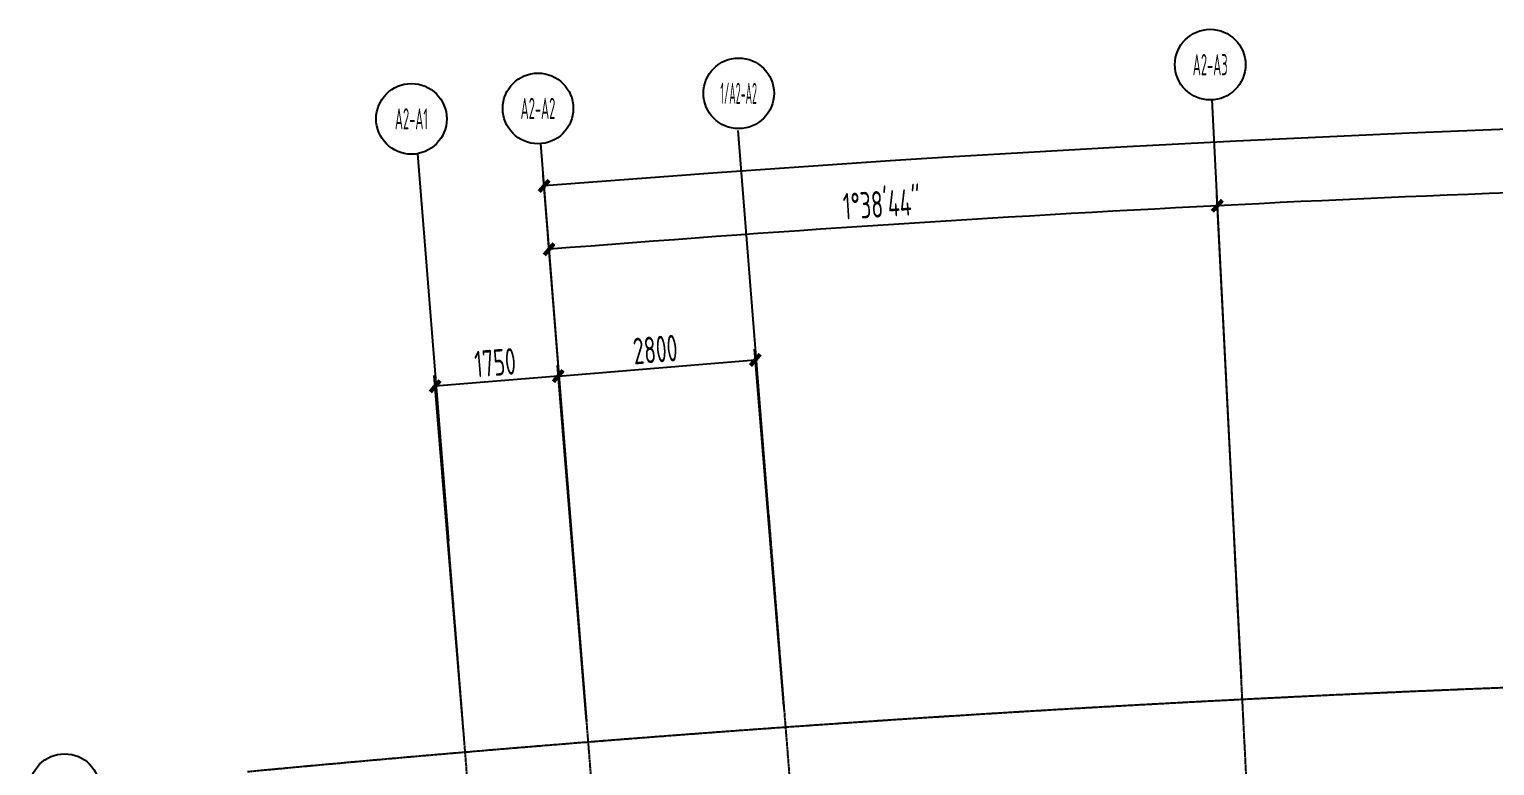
# Model space of a CAD drawing. Header units: millimetres. Extents: x 11677979 to 24947533, y -12764720 to -6308891.
# Drawn here: x 11745174 to 11765932, y -6372229 to -6361805 of the extents above; entities that cross this region are included whole.
import ezdxf
from ezdxf.enums import TextEntityAlignment as Align

# ---------------------------------------------------------------- set-up
doc = ezdxf.new("R2010")
doc.units = ezdxf.units.MM
doc.header["$LTSCALE"] = 10
doc.linetypes.add('A2-RG-AXIS$0$CENTER', pattern=[2, 1.25, -0.25, 0.25, -0.25])
doc.linetypes.add('A2-RG-AXIS$0$DOTE', pattern=[2.42, 2, -0.2, 0.02, -0.2])
for name, color, linetype in [('A2-RG-AXIS$0$A-AXIS', 1, 'Continuous'), ('A2-RG-AXIS$0$A-DIMS-100', 1, 'Continuous'), ('A2-RG-AXIS$0$A-GRID', 1, 'A2-RG-AXIS$0$CENTER'), ('A2-RG-AXIS$0$A-SYMB', 4, 'Continuous')]:
    doc.layers.add(name, color=color, linetype=linetype)
doc.layers.add('A2-RI-RF$0$A-DETL-LLIN', color=3, linetype='Continuous', lineweight=5)
doc.styles.add('A2-RG-AXIS$0$ECADI', font='hzs.shx', dxfattribs={"width": 0.7, "bigfont": 'hztxt.shx'})
doc.styles.add('A2-RG-AXIS$0$XD2008', font='hzs.shx', dxfattribs={"width": 0.7, "bigfont": 'hztxt.shx'})
doc.dimstyles.new('A2-RG-AXIS$0$XD150', dxfattribs={"dimscale": 300, "dimtxt": 2.5, "dimasz": 1.5, "dimexe": 1, "dimexo": 2, "dimgap": 0.5, "dimtad": 1, "dimdec": 0, "dimdsep": 46, "dimtxsty": 'A2-RG-AXIS$0$XD2008', "dimcen": 2.5, "dimclrt": 4, "dimaunit": 1, "dimadec": 3, "dimazin": 0, "dimtfac": 1, "dimtdec": 0, "dimtmove": 2, "dimatfit": 3, "dimfxl": 0, "dimtolj": 1, "dimtzin": 0, "dimarcsym": 0})
doc.dimstyles.new('A2-RG-AXIS$0$XD150$0', dxfattribs={"dimscale": 150, "dimtxt": 2.5, "dimasz": 1, "dimexe": 1, "dimexo": 2, "dimgap": 0.5, "dimtad": 1, "dimdec": 0, "dimdsep": 46, "dimtxsty": 'A2-RG-AXIS$0$XD2008', "dimblk": 'A2-RG-AXIS$0$_ArchTick', "dimcen": 2.5, "dimclrt": 4, "dimaunit": 1, "dimadec": 0, "dimazin": 0, "dimtfac": 1, "dimtdec": 0, "dimtmove": 2, "dimatfit": 3, "dimfxl": 0, "dimtolj": 1, "dimtzin": 0, "dimarcsym": 0})

# ---------------------------------------------------------------- blocks, each defined once
blk = doc.blocks.new('A2-RG-AXIS$0$ECADI-TAG-GRID')
at = {"color": 13}
blk.add_circle((0, 0), 5, dxfattribs=at)
at = {"style": 'A2-RG-AXIS$0$ECADI', "width": 0.7}
blk.add_attdef('GRID', text='', height=5, dxfattribs=at).set_placement((0, 0), align=Align.MIDDLE)
blk = doc.blocks.new('A2-RG-AXIS$0$_ArchTick')
at = {"color": 0, "linetype": 'ByBlock', "const_width": 0.4}
blk.add_lwpolyline([(-0.5, -0.5), (0.5, 0.5)], dxfattribs=at)
blk = doc.blocks.new('*D508')
at = {"layer": 'A2-RG-AXIS$0$A-DIMS-100', "color": 0, "lineweight": -2, "ltscale": 3, "transparency": 16777216}
for p, q in [((11753070, -6371598), (11752455, -6363872)), ((11854556, -6379588), (11856371, -6372053))]:
    blk.add_line(p, q, dxfattribs=at)
blk.add_arc((11778731, -6694179), 331200, 76.44866, 94.54827, dxfattribs=at)
at = {"layer": 'Defpoints', "color": 0, "ltscale": 3, "transparency": 16777216}
for p in [(11822065, -6365826), (11753093, -6371897), (11854485, -6379879), (11778731, -6694179)]:
    blk.add_point(p, dxfattribs=at)
at = {"layer": 'A2-RG-AXIS$0$A-DIMS-100', "color": 0, "lineweight": -2, "ltscale": 3, "transparency": 16777216, "xscale": 150, "yscale": 150, "zscale": 150}
for p, rotation in [((11752467, -6364022), 184.5482656226652), ((11856336, -6372199), 346.4486630674553)]:
    blk.add_blockref('A2-RG-AXIS$0$_ArchTick', p, dxfattribs=dict(at, rotation=rotation))
at = {"layer": 'A2-RG-AXIS$0$A-DIMS-100', "color": 4, "ltscale": 3, "transparency": 16777216, "insert": (11804749, -6363703), "char_height": 375, "attachment_point": 5, "rotation": 355.4985, "style": 'A2-RG-AXIS$0$XD2008'}
blk.add_mtext('\\A1;18°5\'59"', dxfattribs=at)
blk = doc.blocks.new('*D509')
at = {"layer": 'A2-RG-AXIS$0$A-DIMS-100', "color": 0, "lineweight": -2, "ltscale": 3, "transparency": 16777216}
for p, q in [((11762343, -6370994), (11761996, -6364153)), ((11753070, -6371598), (11752526, -6364769))]:
    blk.add_line(p, q, dxfattribs=at)
blk.add_arc((11778731, -6694179), 330300, 92.90285, 94.54827, dxfattribs=at)
at = {"layer": 'Defpoints', "color": 0, "ltscale": 3, "transparency": 16777216}
for p in [(11758846, -6364478), (11762358, -6371294), (11753093, -6371897), (11778731, -6694179)]:
    blk.add_point(p, dxfattribs=at)
at = {"layer": 'A2-RG-AXIS$0$A-DIMS-100', "color": 0, "lineweight": -2, "ltscale": 3, "transparency": 16777216, "xscale": 150, "yscale": 150, "zscale": 150}
for p, rotation in [((11762003, -6364303), 2.902847210932435), ((11752538, -6364919), 184.5482656226654)]:
    blk.add_blockref('A2-RG-AXIS$0$_ArchTick', p, dxfattribs=dict(at, rotation=rotation))
at = {"layer": 'A2-RG-AXIS$0$A-DIMS-100', "color": 4, "ltscale": 3, "transparency": 16777216, "insert": (11757249, -6364279), "char_height": 375, "attachment_point": 5, "rotation": 3.7256, "style": 'A2-RG-AXIS$0$XD2008'}
blk.add_mtext('\\A1;1°38\'44"', dxfattribs=at)
blk = doc.blocks.new('*D511')
at = {"layer": 'A2-RG-AXIS$0$A-DIMS-100', "color": 0, "lineweight": -2, "ltscale": 3, "transparency": 16777216}
for p, q in [((11753069, -6371598), (11752655, -6366565)), ((11751325, -6371741), (11750911, -6366708)), ((11752667, -6366714), (11750923, -6366858))]:
    blk.add_line(p, q, dxfattribs=at)
at = {"layer": 'Defpoints', "color": 0, "ltscale": 3, "transparency": 16777216}
for p in [(11750923, -6366858), (11753093, -6371897), (11751349, -6372040)]:
    blk.add_point(p, dxfattribs=at)
at = {"layer": 'A2-RG-AXIS$0$A-DIMS-100', "color": 0, "lineweight": -2, "ltscale": 3, "transparency": 16777216, "xscale": 150, "yscale": 150, "zscale": 150}
for p, rotation in [((11752667, -6366714), 4.703335377969911), ((11750923, -6366858), 184.7033353779699)]:
    blk.add_blockref('A2-RG-AXIS$0$_ArchTick', p, dxfattribs=dict(at, rotation=rotation))
at = {"layer": 'A2-RG-AXIS$0$A-DIMS-100', "color": 4, "ltscale": 3, "transparency": 16777216, "insert": (11751773, -6366524), "char_height": 375, "attachment_point": 5, "rotation": 4.7033, "style": 'A2-RG-AXIS$0$XD2008'}
blk.add_mtext('\\A1;1750', dxfattribs=at)
blk = doc.blocks.new('*D512')
at = {"layer": 'A2-RG-AXIS$0$A-DIMS-100', "color": 0, "lineweight": -2, "ltscale": 3, "transparency": 16777216}
for p, q in [((11755861, -6371388), (11755445, -6366335)), ((11753069, -6371598), (11752655, -6366565)), ((11752667, -6366714), (11755458, -6366485))]:
    blk.add_line(p, q, dxfattribs=at)
at = {"layer": 'Defpoints', "color": 0, "ltscale": 3, "transparency": 16777216}
for p in [(11755458, -6366485), (11755886, -6371687), (11753093, -6371897)]:
    blk.add_point(p, dxfattribs=at)
at = {"layer": 'A2-RG-AXIS$0$A-DIMS-100', "color": 0, "lineweight": -2, "ltscale": 3, "transparency": 16777216, "xscale": 150, "yscale": 150, "zscale": 150}
for p, rotation in [((11755458, -6366485), 4.703335378217715), ((11752667, -6366714), 184.7033353782177)]:
    blk.add_blockref('A2-RG-AXIS$0$_ArchTick', p, dxfattribs=dict(at, rotation=rotation))
at = {"layer": 'A2-RG-AXIS$0$A-DIMS-100', "color": 4, "ltscale": 3, "transparency": 16777216, "insert": (11754041, -6366338), "char_height": 375, "attachment_point": 5, "rotation": 4.7033, "style": 'A2-RG-AXIS$0$XD2008'}
blk.add_mtext('\\A1;2800', dxfattribs=at)
blk = doc.blocks.new('*D513')
at = {"layer": 'A2-RG-AXIS$0$A-DIMS-100', "color": 0, "lineweight": -2, "ltscale": 3, "transparency": 16777216}
for p, q in [((11771629, -6370657), (11771479, -6363808)), ((11762343, -6370994), (11761996, -6364153))]:
    blk.add_line(p, q, dxfattribs=at)
blk.add_arc((11778731, -6694179), 330300, 91.25743, 92.90285, dxfattribs=at)
at = {"layer": 'Defpoints', "color": 0, "ltscale": 3, "transparency": 16777216}
for p in [(11768322, -6364043), (11771636, -6370957), (11762358, -6371294), (11778731, -6694179)]:
    blk.add_point(p, dxfattribs=at)
at = {"layer": 'A2-RG-AXIS$0$A-DIMS-100', "color": 0, "lineweight": -2, "ltscale": 3, "transparency": 16777216, "xscale": 150, "yscale": 150, "zscale": 150}
for p, rotation in [((11771482, -6363958), 1.257428799195983), ((11762003, -6364303), 182.9028472109292)]:
    blk.add_blockref('A2-RG-AXIS$0$_ArchTick', p, dxfattribs=dict(at, rotation=rotation))
at = {"layer": 'A2-RG-AXIS$0$A-DIMS-100', "color": 4, "ltscale": 3, "transparency": 16777216, "insert": (11766731, -6363798), "char_height": 375, "attachment_point": 5, "rotation": 2.0801, "style": 'A2-RG-AXIS$0$XD2008'}
blk.add_mtext('\\A1;1°38\'44"', dxfattribs=at)
blk = doc.blocks.new('A2-RG-AXIS')
at = {"layer": 'A2-RG-AXIS$0$A-AXIS', "ltscale": 3}
for p, q in [((11762206, -6368297.4), (11761927.5, -6362804.5)), ((11755647.6, -6368696.2), (11755213.2, -6363235.4)), ((11752855.5, -6368906.3), (11752419.3, -6363423.6)), ((11750675.2, -6363567.2), (11751111, -6369045.1))]:
    blk.add_line(p, q, dxfattribs=at)
at = {"layer": 'A2-RG-AXIS$0$A-GRID', "linetype": 'A2-RG-AXIS$0$DOTE'}
for p, q in [((11764241.9, -6408445.8), (11762206, -6368297.4)), ((11755647.6, -6368696.2), (11757669.8, -6394116.9)), ((11754299.2, -6409123.8), (11751111, -6369045.1)), ((11756043.3, -6408979.7), (11752855.5, -6368906.3))]:
    blk.add_line(p, q, dxfattribs=at)
blk.add_arc((11778730.7, -6694178.7), 323300, 75.589285, 95.407644, dxfattribs=at)
at = {"layer": 'A2-RG-AXIS$0$A-SYMB'}
ref = blk.add_blockref('A2-RG-AXIS$0$ECADI-TAG-GRID', (11761902.2, -6362305.1), dxfattribs=dict(at, xscale=100, yscale=100, zscale=100))
ref.add_attrib('GRID', 'A2-A3', dxfattribs={"layer": '0', "extrusion": (0, 0, -1), "height": 300, "style": 'A2-RG-AXIS$0$ECADI', "text_generation_flag": 2, "width": 0.5}).set_placement((-11761902.2, -6362305.1), align=Align.MIDDLE)
ref = blk.add_blockref('A2-RG-AXIS$0$ECADI-TAG-GRID', (11755223.2, -6362711.2), dxfattribs=dict(at, xscale=100, yscale=100, zscale=100))
ref.add_attrib('GRID', '1/A2-A2', dxfattribs={"layer": '0', "extrusion": (0, 0, -1), "height": 300, "style": 'A2-RG-AXIS$0$ECADI', "text_generation_flag": 2, "width": 0.4}).set_placement((-11755223.2, -6362711.2), align=Align.MIDDLE)
ref = blk.add_blockref('A2-RG-AXIS$0$ECADI-TAG-GRID', (11752379.7, -6362925.2), dxfattribs=dict(at, xscale=100, yscale=100, zscale=100))
ref.add_attrib('GRID', 'A2-A2', dxfattribs={"layer": '0', "extrusion": (0, 0, -1), "height": 300, "style": 'A2-RG-AXIS$0$ECADI', "text_generation_flag": 2, "width": 0.5}).set_placement((-11752379.7, -6362925.2), align=Align.MIDDLE)
ref = blk.add_blockref('A2-RG-AXIS$0$ECADI-TAG-GRID', (11750587, -6363072.7), dxfattribs=dict(at, xscale=100, yscale=100, zscale=100))
ref.add_attrib('GRID', 'A2-A1', dxfattribs={"layer": '0', "extrusion": (0, 0, -1), "height": 300, "style": 'A2-RG-AXIS$0$ECADI', "text_generation_flag": 2, "width": 0.5}).set_placement((-11750587, -6363072.7), align=Align.MIDDLE)
ref = blk.add_blockref('A2-RG-AXIS$0$ECADI-TAG-GRID', (11745674.1, -6372562.6), dxfattribs=dict(at, xscale=100, yscale=100, zscale=100))
ref.add_attrib('GRID', 'A2-AG', dxfattribs={"layer": '0', "extrusion": (0, 0, -1), "height": 300, "style": 'A2-RG-AXIS$0$ECADI', "text_generation_flag": 2, "width": 0.5}).set_placement((-11745674.1, -6372562.6), align=Align.MIDDLE)
at = {"layer": 'A2-RG-AXIS$0$A-DIMS-100', "ltscale": 3}
for base, p1, p2, override, picture, middle in [((11822064.9, -6365825.9), (11854485.2, -6379879.3), (11753093.4, -6371896.8), {"dimscale": 150, "dimasz": 1, "dimblk": 'A2-RG-AXIS$0$_ArchTick', "dimadec": 4}, '*D508', (11804748.6, -6363703.1)), ((11768321.7, -6364042.8), (11762358, -6371293.6), (11771636, -6370956.6), {"dimscale": 150, "dimasz": 1, "dimblk": 'A2-RG-AXIS$0$_ArchTick', "dimadec": 4}, '*D513', (11766730.9, -6363798.4)), ((11758846.5, -6364477.8), (11762358, -6371293.6), (11753093.4, -6371896.8), {"dimscale": 150, "dimasz": 1, "dimblk": 'A2-RG-AXIS$0$_ArchTick', "dimaunit": 1, "dimadec": 4}, '*D509', (11757249.3, -6364279.1))]:
    dim = blk.add_angular_dim_3p(base=base, center=(11778730.7, -6694178.7), p1=p1, p2=p2, dimstyle='A2-RG-AXIS$0$XD150', override=override, dxfattribs=at)
    dim.commit()
    dim.dimension.update_dxf_attribs({"geometry": picture, "text_midpoint": middle})
dim = blk.add_linear_dim(base=(11755457.5, -6366484.8), p1=(11753093.4, -6371896.8), p2=(11755885.5, -6371686.9), angle=4.70334, dimstyle='A2-RG-AXIS$0$XD150$0', dxfattribs=at)
dim.commit()
dim.dimension.update_dxf_attribs({"geometry": '*D512', "text_midpoint": (11754040.7, -6366338)})
dim = blk.add_aligned_dim(p1=(11753093.4, -6371896.8), p2=(11751349.3, -6372040.3), distance=-5200, dimstyle='A2-RG-AXIS$0$XD150$0', dxfattribs=at)
dim.commit()
dim.dimension.update_dxf_attribs({"geometry": '*D511', "text_midpoint": (11751773.4, -6366524.5)})
blk = doc.blocks.new('A2-RI-RF')
at = {"layer": 'A2-RI-RF$0$A-DETL-LLIN'}
blk.add_blockref('A2-RG-AXIS', (0, 0), dxfattribs=at)

msp = doc.modelspace()

# ---------------------------------------------------------------- block references
for name in ['A2-RI-RF', 'A2-RG-AXIS']:
    msp.add_blockref(name, (0, 0))

doc.saveas('drawing.dxf')
